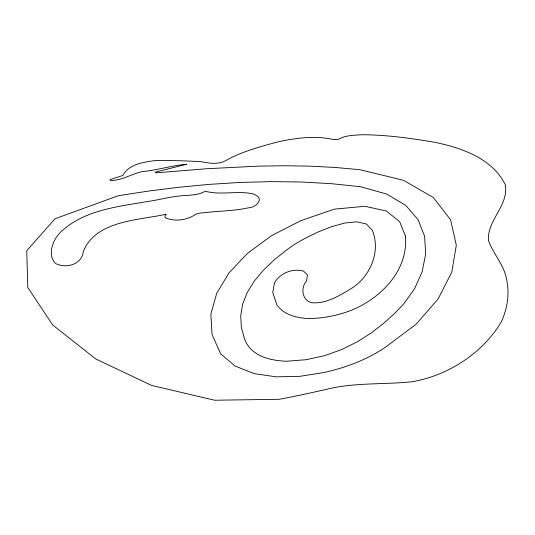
<?xml version="1.0" encoding="UTF-8"?>
<svg xmlns="http://www.w3.org/2000/svg" width="535" height="535" viewBox="0 0 535 535"><rect width="100%" height="100%" fill="white"/><g stroke="black" fill="none" stroke-linecap="round" stroke-linejoin="round"><path stroke-width="0.8" d="M166.037 214.274L165.154 215.665L165.007 216.835L165.516 217.798C173.855 221.543 185.077 220.44 192.974 215.986C195.857 213.458 199.829 212.99 203.507 212.816C218.481 210.89 233.762 211.091 248.548 207.794C254.687 207.908 264.471 199.749 256.091 195.349A17.508 9.302 -4.5 0 0 252.707 193.824C237.125 190.467 220.768 195.435 205.186 191.209C199.254 194.86 192.032 194.981 185.297 195.569C172.618 196.011 160.4 199.736 147.887 201.454C118.75 206.557 86.703 209.573 63.377 229.682C54.102 236.457 45.963 254.426 55.7 263.568C65.979 268.797 81.681 264.718 83.266 251.831C95.21 220.407 138.685 220.3 166.077 214.281M405.443 236.136C408.452 270.463 380.96 298.236 351.187 310.387C337.451 315.496 322.966 318.519 308.274 318.519C296.517 317.95 284.011 314.888 276.789 304.803L272.756 292.418L274.468 282.774C280.246 273.031 292.565 268.095 303.472 271.105L307.431 274.783L306.548 281.049C300.282 287.609 302.168 300.73 311.811 302.73C327.072 304.034 341.036 294.698 353.508 287.135C371.022 274.595 380.746 250.848 372.32 230.231L366.268 223.924L356.698 221.818L344.734 223.035L331.486 226.72L318.084 232.003L305.632 238.035L295.26 243.933L288.077 248.855L274.649 259.475L263.287 270.289L254.112 281.31L247.217 292.531L242.716 303.954L240.723 315.576L241.338 327.4L244.676 339.424L246.742 343.697L249.551 347.643L253.169 351.221L257.663 354.351L263.12 356.985L269.6 359.059L277.17 360.51L285.911 361.285L306.067 359.714L324.671 355.648L341.718 349.542L357.219 341.838L371.156 332.991L383.535 323.448L394.348 313.664L403.597 304.087L414.551 288.78L422.135 271.747L425.699 253.938L424.603 236.316L418.183 219.832L405.797 205.433L386.792 194.078L360.516 186.722L331.165 183.665L301.212 182L270.824 181.626L240.168 182.442L209.406 184.361L178.717 187.283L148.255 191.102L118.195 195.73L55.045 218.768L26.75 250.721L27.787 287.482L52.624 324.926L95.732 358.945L151.579 385.427L214.642 400.24L279.377 399.284C294.678 396.435 309.872 393.024 325.073 389.694C353.722 382.211 383.475 384.812 412.632 381.696C447.915 375.436 482.704 353.247 501.061 322.217C507.755 308.414 509.795 292.785 506.311 277.805C503.234 263.882 493.043 253.53 488.408 240.315C487.131 219.805 509.22 205.326 505.187 184.488C492.12 158.36 462.033 148.061 435.309 142.397C411.114 138.291 386.638 134.8 362.041 134.76C354.056 135.261 345.637 135.194 338.588 139.247C336.375 139.755 334.087 139.642 331.867 139.227C314.139 135.422 295.668 138.11 278.153 141.815C260.893 146.47 243.285 151.178 227.428 159.624C219.537 165.047 210.008 163.402 201.24 161.751C186.153 160.747 170.999 160.44 155.892 160.467C144.182 162.078 128.982 163.87 122.896 175.453L109.929 179.646L110.605 180.576C122.06 180.375 131.456 174.069 142.183 171.595C157.176 170.217 171.621 165.556 186.635 164.245L155.27 172.15L155.799 172.858L207.333 168.692L258.793 166.124L284.379 165.75L309.812 166.144L335.037 167.435L360.015 169.735L403.571 180.315L433.37 197.562L450.57 219.771L456.315 245.231L451.741 272.248L437.991 299.125L416.217 324.15L387.554 345.623A130.908 69.563 -4.5 0 1 324.31 372.46L299.934 376.319L276.087 376.847L254.065 373.597L235.173 366.094L220.714 353.882L212.041 334.582L210.877 314.105L216.742 293.22L229.147 272.683L247.598 253.249L271.599 235.674L300.67 220.714L334.322 209.138L364.964 206.283L386.424 211.044L399.612 221.597L405.443 236.136"/></g></svg>
